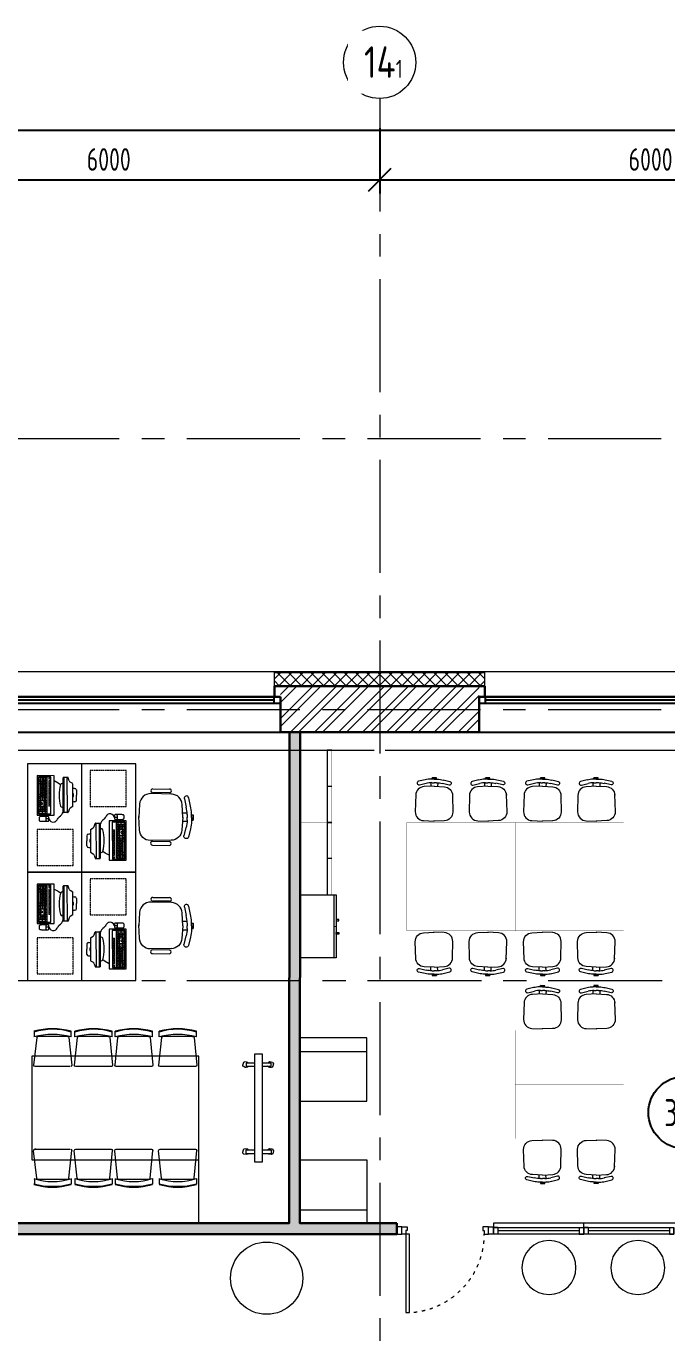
# Model space of a CAD drawing. Header units: millimetres. Extents: x -13407 to 95998, y -2611 to 109495.
# Drawn here: x 37656 to 44749, y 65442 to 79957 of the extents above; entities that cross this region are included whole.
import ezdxf
from ezdxf.enums import TextEntityAlignment as Align

# ---------------------------------------------------------------- set-up
doc = ezdxf.new("R2010")
doc.units = ezdxf.units.MM
for name, pattern in [('ACAD_ISO03W100', [30, 12, -18]), ('CENTER', [2, 1.25, -0.25, 0.25, -0.25]), ('HIDDEN', [6, 4, -2])]:
    doc.linetypes.add(name, pattern=pattern)
for name, color, linetype, lineweight in [('АР_Витраж', 4, 'Continuous', 15), ('АР_Двери', 5, 'Continuous', 18), ('АР_Маркер экспликации', 239, 'Continuous', 13), ('АР_Навесной фасад', 5, 'Continuous', 5), ('АР_Номер помещения', 1, 'Continuous', 25), ('АР_Оси', 193, 'Continuous', 9), ('АР_Оси размеры', 164, 'Continuous', 9), ('АР_Перегородки газоблок', 165, 'Continuous', 30), ('АР_Перегородки газоблок_Штрих', 165, 'Continuous', 5), ('АР_Подоконники', 163, 'Continuous', 9), ('АР_Помещения_площадь', 19, 'Continuous', 9), ('АР_Сущ Несущая стена', 202, 'Continuous', 30), ('АР_тонкая линия', 250, 'Continuous', 0), ('АР_Утеплитель', 250, 'Continuous', 9), ('АР_Штриховка кирпич', 250, 'Continuous', 9), ('ТХ_мебель передв', 250, 'Continuous', 13), ('ТХ_обор_комп принт', 30, 'Continuous', 13), ('ТХ_ОСНОВНОЙ', 103, 'Continuous', 25)]:
    doc.layers.add(name, color=color, linetype=linetype, lineweight=lineweight)
doc.layers.add('АР_новое окно', color=160, linetype='Continuous')
doc.styles.add('ISOCPEUR', font='isocpeur.ttf', dxfattribs={"width": 0.7})
doc.styles.get("Standard").update_dxf_attribs({"font": 'arial.ttf'})
doc.styles.add('ГОСТ 2.304', font='isocpeur.ttf', dxfattribs={"width": 0.7})
doc.dimstyles.new('СПДС', dxfattribs={"dimscale": 100, "dimtxt": 2.5, "dimasz": 2.5, "dimexe": 1.5, "dimexo": 0, "dimgap": 1, "dimtad": 1, "dimdec": 0, "dimrnd": 1, "dimtxsty": 'ГОСТ 2.304', "dimblk": 'OBLIQUE', "dimcen": 2.5, "dimdle": 1.5, "dimadec": 0, "dimazin": 2, "dimtfac": 0.75, "dimtdec": 0, "dimtmove": 1, "dimatfit": 3, "dimfxl": 1, "dimtolj": 1, "dimarcsym": 1})

# ---------------------------------------------------------------- blocks, each defined once
blk = doc.blocks.new('*U10')
at = {"layer": 'АР_новое окно', "color": 253, "lineweight": 20}
for p, q in [((0, 3800), (-70, 3800)), ((0, 0), (-70, 0))]:
    blk.add_line(p, q, dxfattribs=at)
at = {"layer": 'АР_новое окно', "color": 253}
for p, q in [((-70, 3800), (-70, 0)), ((-70, 0), (-70, 3800)), ((0, 3800), (0, 0)), ((0, 3730), (-70, 3730)), ((-35, 3730), (-35, 70)), ((0, 70), (-70, 70))]:
    blk.add_line(p, q, dxfattribs=at)
blk = doc.blocks.new('_Oblique')
at = {"color": 253, "linetype": 'ByBlock', "lineweight": -2}
blk.add_line((-0.5, -0.5), (0.5, 0.5), dxfattribs=at)
blk = doc.blocks.new('*D292')
at = {"layer": 'АР_Оси размеры', "color": 253, "lineweight": -2, "ltscale": 100, "transparency": 16777216}
for p, q in [((41570, 78830), (41570, 78108)), ((35570, 78793), (35570, 78108)), ((35420, 78258), (41720, 78258))]:
    blk.add_line(p, q, dxfattribs=at)
at = {"layer": 'АР_Оси размеры', "color": 253, "lineweight": -2, "ltscale": 100, "transparency": 16777216, "xscale": 250, "yscale": 250, "zscale": 250, "rotation": 180}
blk.add_blockref('_Oblique', (35570, 78258), dxfattribs=at)
at = {"layer": 'АР_Оси размеры', "color": 253, "lineweight": -2, "ltscale": 100, "transparency": 16777216, "xscale": 250, "yscale": 250, "zscale": 250}
blk.add_blockref('_Oblique', (41570, 78258), dxfattribs=at)
at = {"layer": 'АР_Оси размеры', "color": 253, "ltscale": 100, "transparency": 16777216, "insert": (38570, 78483), "char_height": 250, "attachment_point": 5, "style": 'ГОСТ 2.304'}
blk.add_mtext('\\A1;6000', dxfattribs=at)
blk = doc.blocks.new('*D293')
at = {"layer": 'АР_Оси размеры', "color": 253, "lineweight": -2, "ltscale": 100, "transparency": 16777216}
for p, q in [((41570, 78830), (41570, 78108)), ((47570, 78760), (47570, 78108)), ((41420, 78258), (47720, 78258))]:
    blk.add_line(p, q, dxfattribs=at)
at = {"layer": 'АР_Оси размеры', "color": 253, "lineweight": -2, "ltscale": 100, "transparency": 16777216, "xscale": 250, "yscale": 250, "zscale": 250, "rotation": 180}
blk.add_blockref('_Oblique', (41570, 78258), dxfattribs=at)
at = {"layer": 'АР_Оси размеры', "color": 253, "lineweight": -2, "ltscale": 100, "transparency": 16777216, "xscale": 250, "yscale": 250, "zscale": 250}
blk.add_blockref('_Oblique', (47570, 78258), dxfattribs=at)
at = {"layer": 'АР_Оси размеры', "color": 253, "ltscale": 100, "transparency": 16777216, "insert": (44570, 78483), "char_height": 250, "attachment_point": 5, "style": 'ГОСТ 2.304'}
blk.add_mtext('\\A1;6000', dxfattribs=at)
blk = doc.blocks.new('*D297')
at = {"layer": 'АР_Оси размеры', "color": 253, "lineweight": -2, "ltscale": 100, "transparency": 16777216}
for p, q in [((-6430, 78807), (-6430, 78957)), ((57080, 78807), (57080, 78957)), ((-6580, 78807), (57230, 78807))]:
    blk.add_line(p, q, dxfattribs=at)
at = {"layer": 'АР_Оси размеры', "color": 253, "lineweight": -2, "ltscale": 100, "transparency": 16777216, "xscale": 250, "yscale": 250, "zscale": 250, "rotation": 180}
blk.add_blockref('_Oblique', (-6430, 78807), dxfattribs=at)
at = {"layer": 'АР_Оси размеры', "color": 253, "lineweight": -2, "ltscale": 100, "transparency": 16777216, "xscale": 250, "yscale": 250, "zscale": 250}
blk.add_blockref('_Oblique', (57080, 78807), dxfattribs=at)
at = {"layer": 'АР_Оси размеры', "color": 253, "ltscale": 100, "transparency": 16777216, "insert": (25325, 79032), "char_height": 250, "attachment_point": 5, "style": 'ГОСТ 2.304'}
blk.add_mtext('\\A1;63510', dxfattribs=at)
blk = doc.blocks.new('*U142')
at = {"color": 253, "linetype": 'ByBlock'}
for p, q in [((0, 0), (0, -74)), ((50, 0), (0, 0)), ((0, -74), (0, 0)), ((1000, 0), (0, 0)), ((50, -74), (0, -74)), ((0, -74), (1000, -74)), ((50, 0), (50, -74)), ((950, 0), (50, 0)), ((50, -37), (950, -37)), ((50, -74), (950, -74)), ((950, 0), (1000, 0)), ((950, 0), (950, -74)), ((950, -74), (1000, -74)), ((1000, 0), (1000, -74)), ((1000, -74), (1000, 0))]:
    blk.add_line(p, q, dxfattribs=at)
blk = doc.blocks.new('*U143')
at = {"color": 253, "linetype": 'ByBlock'}
for p, q in [((0, 0), (0, -74)), ((50, 0), (0, 0)), ((0, -74), (0, 0)), ((1000, 0), (0, 0)), ((50, -74), (0, -74)), ((0, -74), (1000, -74)), ((50, 0), (50, -74)), ((950, 0), (50, 0)), ((50, -37), (950, -37)), ((50, -74), (950, -74)), ((950, 0), (1000, 0)), ((950, 0), (950, -74)), ((950, -74), (1000, -74)), ((1000, 0), (1000, -74)), ((1000, -74), (1000, 0))]:
    blk.add_line(p, q, dxfattribs=at)
blk = doc.blocks.new('*U144')
at = {"color": 253}
blk.add_lwpolyline([(-100, 80), (-100, 950), (-140, 950), (-140, 80)], close=True, dxfattribs=at)
for points in [[(-1070, 0), (-1070, 80), (-1015, 80), (-1015, 0), (-1070, 0)], [(-1015, 80), (-1015, 0), (-955, 0), (-955, 40), (-970, 40), (-970, 80), (-1015, 80)], [(-55, 80), (-55, 0), (-115, 0), (-115, 40), (-100, 40), (-100, 80), (-55, 80)], [(0, 0), (0, 80), (-55, 80), (-55, 0), (0, 0)]]:
    blk.add_lwpolyline(points, dxfattribs=at)
at = {"color": 253, "linetype": 'ACAD_ISO03W100', "ltscale": 3}
blk.add_arc((-100, 80), 870, 90, 180, dxfattribs=at)
blk = doc.blocks.new('*U354')
at = {"layer": 'АР_Номер помещения', "color": 253}
blk.add_circle((-19868, -1460), 400, dxfattribs=at)
at = {"layer": 'АР_Номер помещения', "color": 253, "style": 'ISOCPEUR', "width": 0.7}
blk.add_attdef('НОМЕР_ПОМЕЩЕНИЯ', text='', height=300, dxfattribs=at).set_placement((-19868, -1460), align=Align.MIDDLE_CENTER)
at = {"layer": 'АР_Помещения_площадь', "color": 253, "lineweight": 30, "width": 0.7, "flags": 104}
blk.add_attdef('ИМЯ_ПОМЕЩЕНИЯ', text='', height=100, dxfattribs=at).set_placement((158, 1217), align=Align.MIDDLE_CENTER)
blk = doc.blocks.new('тумба 700х400')
at = {"color": 253, "extrusion": (-6.19742e-05, 0.000470712, 1)}
blk.add_line((619, 27308, 0), (619, 26608, -1), dxfattribs=at)
at = {"color": 253}
blk.add_line((619, 26959, 0), (591, 26958, 0), dxfattribs=at)
at = {"color": 253, "elevation": 0}
blk.add_lwpolyline([(591, 26608), (991, 26608), (991, 27308), (591, 27308)], close=True, dxfattribs=at)
at = {"color": 253, "extrusion": (-6.19742e-05, 0.000470712, 1), "elevation": 13}
for points in [[(591, 27035), (591, 27019), (562, 27019), (562, 27035)], [(591, 26873), (591, 26890), (562, 26890), (562, 26873)]]:
    blk.add_lwpolyline(points, close=True, dxfattribs=at)
blk = doc.blocks.new('У017')
at = {"layer": 'ТХ_мебель передв', "color": 253}
blk.add_lwpolyline([(252942, -218302), (253682, -218302), (253682, -219002), (252942, -219002)], close=True, dxfattribs=at)
blk.add_lwpolyline([(252942, -219002), (252942, -218852), (253682, -218852), (253682, -219002)], dxfattribs=at)
blk = doc.blocks.new('У208')
at = {"layer": 'ТХ_мебель передв', "color": 253, "ltscale": 100, "const_width": 2}
blk.add_lwpolyline([(101028, 140087.5), (100578, 140087.5), (100578, 139637.5), (101028, 139637.5)], close=True, dxfattribs=at)
blk = doc.blocks.new('У606')
at = {"layer": 'ТХ_мебель передв', "color": 253, "ltscale": 100, "const_width": 2}
blk.add_lwpolyline([(101657.5, 123459), (102457.5, 123459), (102457.5, 123109), (101657.5, 123109)], close=True, dxfattribs=at)
at = {"layer": 'ТХ_мебель передв', "color": 253, "ltscale": 100}
for points in [[(101657.5, 123459), (101657.5, 123409), (102457.5, 123409), (102457.5, 123459)], [(102057.5, 123459), (102057.5, 123409)]]:
    blk.add_lwpolyline(points, dxfattribs=at)
blk = doc.blocks.new('стол с тумбой 1200х600')
at = {"color": 253}
blk.add_lwpolyline([(-19012, 19801), (-19012, 21001), (-19612, 21001), (-19612, 19801)], close=True, dxfattribs=at)
at = {"color": 253, "linetype": 'HIDDEN', "ltscale": 0.1}
blk.add_lwpolyline([(-19505, 19875), (-19105, 19875), (-19105, 20275), (-19505, 20275)], close=True, dxfattribs=at)
blk = doc.blocks.new('ПК-2')
at = {"color": 253, "extrusion": (6.19742e-05, -0.000470712, 1)}
for p, q in [((7035967, 1186828, 95), (7035877, 1186827, 95)), ((7035877, 1186827, 95), (7035878, 1186571, 95)), ((7035895, 1186827, 95), (7035896, 1186571, 95)), ((7035913, 1186828, 95), (7035914, 1186571, 95)), ((7035931, 1186828, 95), (7035932, 1186571, 95)), ((7035949, 1186828, 95), (7035950, 1186571, 95)), ((7035967, 1186828, 95), (7035968, 1186571, 95)), ((7036008, 1186828, 95), (7035990, 1186828, 95)), ((7036149, 1186443, 95), (7036148, 1186828, 95)), ((7036200, 1186830, 95), (7036150, 1186830, 95)), ((7036158, 1186441, 95), (7036157, 1186830, 95)), ((7036194, 1186441, 95), (7036193, 1186830, 95)), ((7036212, 1186795, 95), (7036202, 1186828, 95)), ((7036253, 1186762, 95), (7036224, 1186780, 95)), ((7036256, 1186513, 95), (7036255, 1186758, 95)), ((7036294, 1186692, 95), (7036295, 1186635, 95)), ((7035878, 1186566, 95), (7035878, 1186512, 95)), ((7035878, 1186508, 95), (7035878, 1186436, 95)), ((7035896, 1186566, 95), (7035896, 1186512, 95)), ((7035896, 1186508, 95), (7035896, 1186454, 95)), ((7035914, 1186549, 95), (7035914, 1186531, 95)), ((7035914, 1186508, 95), (7035914, 1186436, 95)), ((7035932, 1186567, 95), (7035932, 1186513, 95)), ((7035932, 1186508, 95), (7035932, 1186454, 95)), ((7035950, 1186567, 95), (7035950, 1186513, 95)), ((7035950, 1186508, 95), (7035950, 1186436, 95)), ((7035968, 1186567, 95), (7035968, 1186513, 95)), ((7035968, 1186508, 95), (7035968, 1186436, 95)), ((7036254, 1186509, 95), (7036224, 1186491, 95)), ((7036295, 1186579, 95), (7036295, 1186635, 95)), ((7035878, 1186436, 95), (7035968, 1186436, 95)), ((7036201, 1186441, 95), (7036151, 1186441, 95)), ((7036213, 1186476, 95), (7036203, 1186443, 95))]:
    blk.add_line(p, q, dxfattribs=at)
at = {"color": 253, "extrusion": (6.19742e-05, -0.000470712, 1), "elevation": -28}
for points in [[(7035859, 1186850), (7035860, 1186414), (7036049, 1186414), (7036048, 1186850)], [(7035873, 1186837), (7035873, 1186427), (7036013, 1186427), (7036012, 1186837)]]:
    blk.add_lwpolyline(points, close=True, dxfattribs=at)
for points in [[(7035895, 1186802), (7035877, 1186802)], [(7035895, 1186785), (7035877, 1186785)], [(7035913, 1186785), (7035895, 1186785)], [(7035931, 1186797), (7035913, 1186797)], [(7035949, 1186802), (7035931, 1186802)], [(7035949, 1186785), (7035931, 1186785)], [(7035967, 1186811), (7035949, 1186811)], [(7035967, 1186794), (7035949, 1186794)], [(7035990, 1186828), (7035990, 1186811)], [(7036008, 1186811), (7035990, 1186811)], [(7035990, 1186794), (7035990, 1186725)], [(7036008, 1186794), (7035990, 1186794)], [(7036008, 1186828), (7036008, 1186811)], [(7036008, 1186794), (7036008, 1186725)], [(7036048, 1186795), (7036093, 1186771), (7036117, 1186752)], [(7035895, 1186759), (7035877, 1186759)], [(7035895, 1186640), (7035877, 1186639)], [(7035913, 1186768), (7035895, 1186768)], [(7035913, 1186751), (7035895, 1186751)], [(7035913, 1186734), (7035895, 1186734)], [(7035913, 1186716), (7035895, 1186716)], [(7035913, 1186699), (7035895, 1186699)], [(7035913, 1186682), (7035895, 1186682)], [(7035913, 1186665), (7035895, 1186665)], [(7035913, 1186648), (7035895, 1186648)], [(7035931, 1186779), (7035913, 1186779)], [(7035931, 1186762), (7035913, 1186762)], [(7035931, 1186745), (7035913, 1186745)], [(7035931, 1186728), (7035913, 1186728)], [(7035931, 1186711), (7035913, 1186711)], [(7035931, 1186694), (7035913, 1186694)], [(7035931, 1186677), (7035913, 1186677)], [(7035931, 1186660), (7035913, 1186660)], [(7035931, 1186643), (7035913, 1186643)], [(7035949, 1186768), (7035931, 1186768)], [(7035949, 1186751), (7035931, 1186751)], [(7035949, 1186734), (7035931, 1186734)], [(7035949, 1186717), (7035931, 1186717)], [(7035949, 1186699), (7035931, 1186699)], [(7035949, 1186682), (7035931, 1186682)], [(7035949, 1186665), (7035931, 1186665)], [(7035949, 1186648), (7035931, 1186648)], [(7035967, 1186776), (7035949, 1186776)], [(7035967, 1186759), (7035949, 1186759)], [(7035967, 1186742), (7035949, 1186742)], [(7035967, 1186725), (7035949, 1186725)], [(7035967, 1186708), (7035949, 1186708)], [(7035967, 1186691), (7035949, 1186691)], [(7035967, 1186674), (7035949, 1186674)], [(7035967, 1186657), (7035949, 1186657)], [(7035967, 1186640), (7035949, 1186640)], [(7036008, 1186777), (7035990, 1186776)], [(7036008, 1186759), (7035990, 1186759)], [(7036008, 1186742), (7035990, 1186742)], [(7036008, 1186725), (7035990, 1186725)], [(7035990, 1186717), (7035990, 1186648)], [(7036008, 1186717), (7035990, 1186717)], [(7036008, 1186700), (7035990, 1186700)], [(7036008, 1186682), (7035990, 1186682)], [(7036008, 1186665), (7035990, 1186665)], [(7036008, 1186648), (7035990, 1186648)], [(7035990, 1186640), (7035990, 1186571)], [(7036008, 1186640), (7035990, 1186640)], [(7036008, 1186717), (7036008, 1186648)], [(7036008, 1186640), (7036008, 1186571)], [(7035896, 1186614), (7035878, 1186614)], [(7035896, 1186597), (7035878, 1186597)], [(7035968, 1186571), (7035878, 1186571)], [(7035896, 1186567), (7035878, 1186567)], [(7035914, 1186549), (7035878, 1186549)], [(7035914, 1186531), (7035878, 1186531)], [(7035896, 1186513), (7035878, 1186513)], [(7035968, 1186508), (7035878, 1186508)], [(7035913, 1186631), (7035895, 1186631)], [(7035914, 1186614), (7035896, 1186614)], [(7035932, 1186626), (7035914, 1186626)], [(7035932, 1186608), (7035914, 1186608)], [(7035949, 1186631), (7035931, 1186631)], [(7035950, 1186614), (7035932, 1186614)], [(7035950, 1186597), (7035932, 1186597)], [(7035968, 1186567), (7035932, 1186567)], [(7035968, 1186549), (7035932, 1186549)], [(7035968, 1186531), (7035932, 1186531)], [(7035968, 1186513), (7035932, 1186513)], [(7035968, 1186623), (7035950, 1186623)], [(7035968, 1186605), (7035950, 1186605)], [(7036008, 1186623), (7035990, 1186623)], [(7036008, 1186606), (7035990, 1186605)], [(7036008, 1186588), (7035990, 1186588)], [(7036008, 1186571), (7035990, 1186571)], [(7035990, 1186567), (7035990, 1186513)], [(7036008, 1186567), (7035990, 1186567)], [(7036008, 1186549), (7035990, 1186549)], [(7036008, 1186531), (7035990, 1186531)], [(7036008, 1186513), (7035990, 1186513)], [(7036008, 1186513), (7035990, 1186513)], [(7036008, 1186567), (7036008, 1186513)], [(7035968, 1186472), (7035878, 1186472)], [(7035968, 1186454), (7035878, 1186454)], [(7035968, 1186490), (7035896, 1186490)], [(7035990, 1186372), (7035957, 1186372)]]:
    blk.add_lwpolyline(points, dxfattribs=at)
blk.add_lwpolyline([(7035882, 1186385), (7035882, 1186358, 0.19919), (7035884, 1186354, 0.098412), (7035891, 1186348, 0.055653), (7035901, 1186346, 0.042416), (7035915, 1186345), (7035979, 1186345, 0.114539), (7035983, 1186346, 0.103755), (7035987, 1186349, 0.091433), (7035989, 1186353, 0.084292), (7035990, 1186358), (7035990, 1186385, 0.084292), (7035989, 1186390, 0.091433), (7035986, 1186395, 0.103755), (7035983, 1186398, 0.114539), (7035978, 1186399), (7035914, 1186399, 0.042416), (7035901, 1186397, 0.055653), (7035891, 1186395, 0.098412), (7035884, 1186389, 0.19919)], format="xyb", close=True, dxfattribs=at)
for points in [[(7035968, 1186399, 0.114539), (7035964, 1186398, 0.103755), (7035960, 1186395, 0.091433), (7035958, 1186390, 0.084292), (7035957, 1186385), (7035957, 1186358, 0.084292), (7035958, 1186353, 0.091433), (7035960, 1186349, 0.103755), (7035964, 1186346, 0.114539), (7035968, 1186345, 0.114539)], [(7035990, 1186372, 0.397637), (7036050, 1186338, 0.110351), (7036067, 1186345, 0.08312), (7036080, 1186362, 0.014729), (7036105, 1186395, 0.170175), (7036149, 1186454, -0.037673)]]:
    blk.add_lwpolyline(points, format="xyb", dxfattribs=at)
at = {"color": 253, "extrusion": (6.19742e-05, -0.000470712, 1)}
for centre, radius, start, end in [((7036150, 1186828, -28), 1.8, 90.1091, 180.1091), ((7036200, 1186828, -28), 1.8, 0.1091, 90.1091), ((7036238, 1186803, -28), 27, 197.1145, 238.1415), ((7036579, 1186631, -28), 477, 165.3648, 179.8791), ((7036134, 1186746, -28), 18, 82.9331, 161.3058), ((7036116, 1186601, -28), 164, 78.7654, 82.9331), ((7036251, 1186758, -28), 4.5, 0.1091, 59.6301), ((7036293, 1186966, -28), 256, 261.5096, 266.4787), ((7036229, 1186635, -28), 33.8, 322.7271, 37.4911), ((7036276, 1186692, -28), 18, 0.1091, 86.4787), ((7036579, 1186635, -28), 477, 180.3391, 194.8534), ((7036135, 1186519, -28), 18, 198.9124, 277.2851), ((7036116, 1186664, -28), 164, 277.2851, 281.4528), ((7036251, 1186513, -28), 4.5, 300.5881, 0.1091), ((7036295, 1186305, -28), 256, 93.7395, 98.7086), ((7036277, 1186579, -28), 18, 273.7395, 0.1091), ((7036151, 1186443, -28), 1.8, 180.1091, 270.1091), ((7036201, 1186443, -28), 1.8, 270.1091, 0.1091), ((7036239, 1186468, -28), 27, 122.0766, 163.1037)]:
    blk.add_arc(centre, radius, start, end, dxfattribs=at)
blk = doc.blocks.new('М-60')
at = {"color": 253, "extrusion": (-6.19742e-05, 0.000470712, 1)}
for p, q in [((7034998, 1186438, 0), (7035020, 1186531, 0)), ((7035068, 1186520, 0), (7035047, 1186426, 0)), ((7035049, 1186549, 0), (7035051, 1186549, 0)), ((7035202, 1186569, 0), (7035439, 1186576, 0)), ((7035415, 1186627, 0), (7035232, 1186627, 0)), ((7035232, 1186586, 0), (7035416, 1186587, 0)), ((7034989, 1186313, 0), (7034989, 1186356, 0)), ((7035038, 1186361, 0), (7035088, 1186361, 0)), ((7035086, 1186313, 0), (7035093, 1186455, 0)), ((7035563, 1186460, 0), (7035570, 1186313, 0)), ((7034971, 1186283, 0), (7034970, 1186343, 0)), ((7034989, 1186343, 0), (7034971, 1186343, 0)), ((7034971, 1186343, 0), (7034971, 1186283, 0)), ((7034989, 1186283, 0), (7034971, 1186283, 0)), ((7034989, 1186313, 0), (7034989, 1186343, 0)), ((7034989, 1186313, 0), (7034989, 1186283, 0)), ((7034989, 1186313, 0), (7034990, 1186270, 0)), ((7035037, 1186344, 0), (7035037, 1186313, 0)), ((7035038, 1186283, 0), (7035037, 1186314, 0)), ((7035038, 1186266, 0), (7035089, 1186266, 0)), ((7035086, 1186315, 0), (7035095, 1186173, 0)), ((7035565, 1186174, 0), (7035570, 1186322, 0)), ((7035000, 1186188, 0), (7035023, 1186096, 0)), ((7035071, 1186108, 0), (7035048, 1186201, 0)), ((7035053, 1186078, 0), (7035054, 1186078, 0)), ((7035206, 1186060, 0), (7035443, 1186057, 0)), ((7035236, 1186044, 0), (7035420, 1186046, 0)), ((7035420, 1186005, 0), (7035237, 1186003, 0))]:
    blk.add_line(p, q, dxfattribs=at)
for centre, start, end in [((7035230, 1186606, 122), 84.9987, 275.5247), ((7035417, 1186607, 122), 264.9987, 95.5247), ((7035234, 1186024, 122), 85.3479, 275.874), ((7035422, 1186026, 122), 265.3479, 95.874)]:
    blk.add_arc(centre, 20.6, start, end, dxfattribs=at)
at = {"color": 253, "extrusion": (6.19742e-05, -0.000470712, -1)}
for centre, major_axis, start_param, end_param in [((7035043, 1186525, 0), (15.6, 18.5, 0), 4.240369, 5.829345), ((7035045, 1186525, 0), (15.6, 18.5, 0), -0.45384, 1.098777), ((7035213, 1186449, 0), (77.8, 92.6, 0), 4.061153, 5.558057), ((7035442, 1186455, 0), (77.8, 92.6, 0), -0.725128, 0.826554), ((7035352, 1186356, 0), (-278, 234, 0), 5.584367, 5.811166), ((7035400, 1186344, 0), (234, 278, 0), 4.01357, 4.240369)]:
    blk.add_ellipse(centre, major_axis=major_axis, ratio=1, start_param=start_param, end_param=end_param, dxfattribs=at)
at = {"color": 253, "extrusion": (-6.19742e-05, 0.000470712, 1)}
for centre, major_axis, start_param, end_param in [((7035353, 1186275, 0), (-274, -238, 0), 5.584367, 5.811166), ((7035401, 1186288, 0), (238, -274, 0), 4.01357, 4.240369), ((7035047, 1186101, 0), (15.8, -18.3, 0), 4.240369, 5.829345), ((7035048, 1186102, 0), (15.8, -18.3, 0), -0.45384, 1.098777), ((7035215, 1186180, 0), (79.2, -91.4, 0), 4.061153, 5.558057), ((7035444, 1186178, 0), (79.2, -91.4, 0), -0.725128, 0.826554)]:
    blk.add_ellipse(centre, major_axis=major_axis, ratio=1, start_param=start_param, end_param=end_param, dxfattribs=at)
blk = doc.blocks.new('У093')
at = {"layer": 'ТХ_мебель передв', "color": 253, "elevation": -1}
for points in [[(46453, 18830), (46390, 18830)], [(46443, 18459), (46443, 18793)], [(46459, 18803), (46760, 18840)], [(48016, 18803), (47709, 18840)], [(48021, 18830), (48085, 18830)], [(48027, 18459), (48027, 18793)], [(46459, 18449), (46766, 18417)], [(48016, 18449), (47709, 18417)], [(46453, 18422), (46390, 18422)], [(46453, 18382), (46390, 18382)], [(46443, 18012), (46443, 18340)], [(46459, 18356), (46760, 18388)], [(48016, 18356), (47709, 18388)], [(48021, 18422), (48085, 18422)], [(48021, 18382), (48085, 18382)], [(48027, 18012), (48027, 18340)], [(46453, 17970), (46390, 17970)], [(46453, 17936), (46390, 17936)], [(46443, 17565), (46443, 17893)], [(46459, 17996), (46766, 17964)], [(46459, 17909), (46760, 17941)], [(48016, 17996), (47709, 17964)], [(48016, 17909), (47709, 17941)], [(48021, 17970), (48085, 17970)], [(48021, 17936), (48085, 17936)], [(48027, 17565), (48027, 17893)], [(46453, 17523), (46390, 17523)], [(46453, 17449), (46390, 17449)], [(46459, 17549), (46766, 17518)], [(46459, 17422), (46760, 17454)], [(48016, 17549), (47709, 17518)], [(48016, 17422), (47709, 17454)], [(48021, 17523), (48085, 17523)], [(48021, 17449), (48085, 17449)], [(46443, 17078), (46443, 17406)], [(48027, 17078), (48027, 17406)], [(46453, 17036), (46390, 17036)], [(46459, 17062), (46766, 17031)], [(48016, 17062), (47709, 17031)], [(48021, 17036), (48085, 17036)]]:
    blk.add_lwpolyline(points, dxfattribs=at)
blk.add_lwpolyline([(46660, 18860), (46660, 17010), (47810, 17010), (47810, 18860)], close=True, dxfattribs=at)
at = {"layer": 'ТХ_мебель передв', "color": 253}
for centre, radius, start, end in [((47045, 18628, -1), 687, 162.464, 197.4481), ((47148, 18628, -1), 780, 164.6265, 195.2953), ((47108, 18628, -1), 687, 162.464, 197.4481), ((47269, 18628, -1), 780, 344.7047, 15.3735), ((47419, 18628, -1), 687, 342.5519, 17.536), ((47332, 18628, -1), 780, 344.7047, 15.3735), ((47045, 18175, -1), 687, 162.464, 197.4481), ((47148, 18175, -1), 780, 164.6265, 195.2953), ((47108, 18175, -1), 687, 162.464, 197.4481), ((47269, 18175, -1), 780, 344.7047, 15.3735), ((47419, 18175, -1), 687, 342.5519, 17.536), ((47332, 18175, -1), 780, 344.7047, 15.3735), ((47045, 17730, -1), 687, 162.5519, 197.536), ((47148, 17730, -1), 780, 164.7047, 195.3735), ((47108, 17730, -1), 687, 162.5519, 197.536), ((47269, 17730, -1), 780, 344.6265, 15.2953), ((47419, 17730, -1), 687, 342.464, 17.4481), ((47332, 17730, -1), 780, 344.6265, 15.2953), ((47045, 17243, -1), 687, 162.5519, 197.536), ((47148, 17243, -1), 780, 164.7047, 195.3735), ((47108, 17243, -1), 687, 162.5519, 197.536), ((47269, 17243, -1), 780, 344.6265, 15.2953), ((47419, 17243, -1), 687, 342.464, 17.4481), ((47332, 17243, -1), 780, 344.6265, 15.2953)]:
    blk.add_arc(centre, radius, start, end, dxfattribs=at)
blk.add_ellipse((46765, 18824, -1), major_axis=(13.1, -13.1), ratio=0.741772, start_param=0.633725, end_param=2.506884, dxfattribs=at)
for points in [[(46443, 18793, -1), (46443, 18798, -1), (46448, 18803, -1), (46459, 18803, -1)], [(46781, 18825, -1), (46781, 18692, -1), (46781, 18560, -1), (46781, 18433, -1)], [(47693, 18819, -1), (47693, 18830, -1), (47699, 18840, -1), (47709, 18840, -1)], [(47693, 18433, -1), (47693, 18560, -1), (47693, 18692, -1), (47693, 18825, -1)], [(48016, 18803, -1), (48021, 18803, -1), (48027, 18798, -1), (48027, 18793, -1)], [(46459, 18449, -1), (46448, 18449, -1), (46443, 18454, -1), (46443, 18459, -1)], [(48027, 18459, -1), (48027, 18454, -1), (48021, 18449, -1), (48016, 18449, -1)], [(46443, 18340, -1), (46443, 18345, -1), (46448, 18351, -1), (46459, 18356, -1)], [(46760, 18388, -1), (46771, 18388, -1), (46781, 18377, -1), (46781, 18372, -1)], [(46781, 18428, -1), (46781, 18422, -1), (46776, 18417, -1), (46766, 18417, -1)], [(46781, 18372, -1), (46781, 18240, -1), (46781, 18107, -1), (46781, 17980, -1)], [(47709, 18417, -1), (47699, 18417, -1), (47693, 18422, -1), (47693, 18428, -1)], [(47693, 18372, -1), (47693, 18377, -1), (47699, 18388, -1), (47709, 18388, -1)], [(47693, 17980, -1), (47693, 18107, -1), (47693, 18240, -1), (47693, 18372, -1)], [(48016, 18356, -1), (48021, 18351, -1), (48027, 18345, -1), (48027, 18340, -1)], [(46459, 17996, -1), (46448, 17996, -1), (46443, 18001, -1), (46443, 18012, -1)], [(48027, 18012, -1), (48027, 18001, -1), (48021, 17996, -1), (48016, 17996, -1)], [(46443, 17893, -1), (46443, 17904, -1), (46448, 17909, -1), (46459, 17909, -1)], [(46760, 17941, -1), (46771, 17941, -1), (46781, 17936, -1), (46781, 17925, -1)], [(46781, 17980, -1), (46781, 17970, -1), (46776, 17964, -1), (46766, 17964, -1)], [(46781, 17925, -1), (46781, 17793, -1), (46781, 17666, -1), (46781, 17533, -1)], [(47693, 17925, -1), (47693, 17936, -1), (47699, 17941, -1), (47709, 17941, -1)], [(47693, 17533, -1), (47693, 17666, -1), (47693, 17793, -1), (47693, 17925, -1)], [(48016, 17909, -1), (48021, 17909, -1), (48027, 17904, -1), (48027, 17893, -1)], [(46459, 17549, -1), (46448, 17549, -1), (46443, 17560, -1), (46443, 17565, -1)], [(48027, 17565, -1), (48027, 17560, -1), (48021, 17549, -1), (48016, 17549, -1)], [(46443, 17406, -1), (46443, 17417, -1), (46448, 17422, -1), (46459, 17422, -1)], [(46760, 17454, -1), (46771, 17454, -1), (46781, 17449, -1), (46781, 17438, -1)], [(46781, 17533, -1), (46781, 17523, -1), (46776, 17518, -1), (46766, 17518, -1)], [(46781, 17438, -1), (46781, 17306, -1), (46781, 17179, -1), (46781, 17047, -1)], [(47709, 17518, -1), (47699, 17518, -1), (47693, 17523, -1), (47693, 17533, -1)], [(47693, 17438, -1), (47693, 17449, -1), (47699, 17454, -1), (47709, 17454, -1)], [(47693, 17047, -1), (47693, 17179, -1), (47693, 17306, -1), (47693, 17438, -1)], [(48016, 17422, -1), (48021, 17422, -1), (48027, 17417, -1), (48027, 17406, -1)], [(46459, 17062, -1), (46448, 17062, -1), (46443, 17073, -1), (46443, 17078, -1)], [(46781, 17047, -1), (46781, 17036, -1), (46776, 17031, -1), (46766, 17031, -1)], [(47709, 17031, -1), (47699, 17031, -1), (47693, 17036, -1), (47693, 17047, -1)], [(48027, 17078, -1), (48027, 17073, -1), (48021, 17062, -1), (48016, 17062, -1)]]:
    blk.add_open_spline(points, degree=3, dxfattribs=at)
blk.add_open_spline([(47709, 17964, -1), (47699, 17964, -1), (47693, 17970, -1), (47693, 17975, -1), (47693, 17975, -1), (47693, 17975, -1), (47693, 17980, -1)], degree=3, knots=[0, 0, 0, 0, 1, 1, 1, 2, 2, 2, 2], dxfattribs=at)
blk = doc.blocks.new('моб доска 2')
at = {"color": 253}
for points in [[(-506, 114), (-511, 119), (-516, 135), (-511, 161), (-500, 172), (-490, 172)], [(-490, 172), (-463, 167), (-453, 161), (-447, 146), (-453, 119)], [(463, 114), (453, 119), (447, 135), (447, 146), (458, 161), (463, 172), (474, 172), (495, 167), (506, 161), (516, 146), (511, 135), (506, 119), (495, 114)], [(-506, 40), (-506, 135), (-463, 135), (-463, 40)], [(-453, 119), (-463, 114)], [(495, 40), (495, 135), (463, 135), (463, 40)], [(-463, -103), (-453, -114), (-447, -124), (-453, -156), (-463, -161), (-474, -167), (-506, -161), (-511, -151), (-516, -140), (-511, -114)], [(-511, -114), (-506, -103)], [(-463, -40), (-463, -140), (-506, -140), (-506, -40)], [(495, -103), (506, -114), (516, -124), (511, -140), (506, -156), (500, -161), (490, -167), (463, -161), (453, -151), (447, -140), (447, -124), (458, -114), (463, -103)], [(463, -40), (463, -140), (495, -140), (495, -40)]]:
    blk.add_lwpolyline(points, dxfattribs=at)
blk.add_lwpolyline([(-601, -40), (-601, 40), (601, 40), (601, -40)], close=True, dxfattribs=at)
blk = doc.blocks.new('У021-2')
at = {"layer": 'ТХ_мебель передв', "color": 253, "ltscale": 100, "const_width": 2}
blk.add_lwpolyline([(-69846, 128050), (-68646, 128050), (-68646, 128650), (-69846, 128650)], close=True, dxfattribs=at)
blk = doc.blocks.new('стуо без подлокот')
at = {"color": 253, "extrusion": (-5.44802e-05, 0.000471638, 1)}
for p, q in [((-8603, 20770, 0), (-8602, 20770, 0)), ((-8474, 20785, 0), (-8288, 20787, 0)), ((-8654, 20582, 0), (-8653, 20617, 0)), ((-8645, 20682, 0), (-8627, 20756, 0)), ((-8614, 20620, 0), (-8574, 20619, 0)), ((-8588, 20746, 0), (-8606, 20672, 0)), ((-8577, 20581, 0), (-8569, 20694, 0)), ((-8193, 20693, 0), (-8189, 20575, 0)), ((-8669, 20558, 0), (-8669, 20606, 0)), ((-8668, 20606, 0), (-8669, 20558, 0)), ((-8654, 20558, 0), (-8669, 20558, 0)), ((-8654, 20606, 0), (-8668, 20606, 0)), ((-8654, 20582, 0), (-8654, 20606, 0)), ((-8654, 20582, 0), (-8654, 20558, 0)), ((-8654, 20582, 0), (-8654, 20548, 0)), ((-8647, 20482, 0), (-8630, 20408, 0)), ((-8615, 20606, 0), (-8615, 20581, 0)), ((-8615, 20557, 0), (-8615, 20582, 0)), ((-8615, 20543, 0), (-8575, 20543, 0)), ((-8591, 20417, 0), (-8608, 20492, 0)), ((-8577, 20582), (-8571, 20469, 0)), ((-8195, 20464, 0), (-8189, 20582, 0)), ((-8606, 20393, 0), (-8605, 20394, 0)), ((-8484, 20377, 0), (-8294, 20371, 0))]:
    blk.add_line(p, q, dxfattribs=at)
at = {"color": 253, "extrusion": (5.44802e-05, -0.000471638, -1)}
for centre, major_axis, start_param, end_param in [((-8608, 20751, 0), (12.7, 14.6, 0), 4.240369, 5.829345), ((-8607, 20751, 0), (12.7, 14.6, 0), -0.45384, 1.098777), ((-8473, 20688, 0), (63.4, 73.1, 0), 4.061153, 5.558057), ((-8290, 20690, 0), (63.4, 73.1, 0), -0.725128, 0.826554), ((-8363, 20612, 0), (-219, 190, 0), 5.584367, 5.811166), ((-8325, 20602, 0), (190, 219, 0), 4.01357, 4.240369)]:
    blk.add_ellipse(centre, major_axis=major_axis, ratio=1, start_param=start_param, end_param=end_param, dxfattribs=at)
at = {"color": 253, "extrusion": (-5.44802e-05, 0.000471638, 1)}
for centre, major_axis, start_param, end_param in [((-8364, 20547, 0), (-222, -187, 0), 5.584367, 5.811166), ((-8325, 20557, 0), (187, -222, 0), 4.01357, 4.240369), ((-8475, 20473, 0), (62.2, -74.2, 0), 4.061153, 5.558057), ((-8611, 20412, 0), (12.4, -14.8, 0), 4.240369, 5.829345), ((-8610, 20412, 0), (12.4, -14.8, 0), -0.45384, 1.098777), ((-8292, 20468, 0), (62.2, -74.2, 0), -0.725128, 0.826554)]:
    blk.add_ellipse(centre, major_axis=major_axis, ratio=1, start_param=start_param, end_param=end_param, dxfattribs=at)
blk = doc.blocks.new('У012')
at = {"layer": 'ТХ_мебель передв', "color": 253}
blk.add_open_spline([(-181454, 44964, -1), (-181454, 44799, -1), (-181586, 44667, -1), (-181750, 44667, -1), (-181920, 44667, -1), (-182052, 44799, -1), (-182052, 44964, -1), (-182052, 45133, -1), (-181920, 45265, -1), (-181750, 45265, -1), (-181586, 45265, -1), (-181454, 45133, -1), (-181454, 44964, -1)], degree=3, knots=[0, 0, 0, 0, 1, 1, 1, 2, 2, 2, 3, 3, 3, 4, 4, 4, 4], dxfattribs=at)

msp = doc.modelspace()

# ---------------------------------------------------------------- hatches: boundary and pattern name
at = {"layer": 'АР_Перегородки газоблок_Штрих', "ltscale": 100}
h = msp.add_hatch(dxfattribs=at)
h.set_pattern_fill('AR-CONC', color=253, scale=30)
h.set_pattern_definition([(50, (-59012.46, -55205.68), (215.17805, -18.82564), [22.5, -247.5]), (355, (-59012.46, -55205.68), (-41.6254, 225.65764), [18, -198]), (100.45144, (-58994.53, -55207.25), (173.55265, 206.832), [19.12206, -210.34263]), (46.1842, (-59012.46, -55145.68), (320.1724, -49.6558), [33.75, -371.25]), (96.63564, (-58985.78, -55149.82), (280.3986, 292.2356), [28.6831, -315.5141]), (351.18416, (-59012.46, -55145.68), (280.3986, 292.2356), [27, -297]), (21, (-58982.46, -55160.68), (179.07212, -120.78567), [22.5, -247.5]), (326, (-58982.46, -55160.68), (72.9946, 217.545), [18, -198]), (71.45144, (-58967.54, -55170.75), (252.0667, 96.75935), [19.12206, -210.34263]), (37.5, (-59012.46, -55205.68), (3.647957, 99.868156), [0, -195.6, 0, -201, 0, -198.75]), (7.5, (-59012.46, -55205.68), (78.92086, 118.323514), [0, -114.6, 0, -191.1, 0, -75.75]), (327.5, (-59079.36, -55205.68), (160.14673, -6.76646), [0, -75, 0, -234, 0, -310.5]), (317.5, (-59109.36, -55205.68), (174.95585, 30.0315), [0, -97.5, 0, -155.4, 0, -220.5])])
h.paths.add_polyline_path([(40689.9, 72145), (40569.9, 72145), (40567, 66709.9), (40687, 66709.9)])
h = msp.add_hatch(dxfattribs=at)
h.set_pattern_fill('AR-CONC', color=253, scale=30)
h.set_pattern_definition([(50, (-58072.46, -55205.68), (215.17805, -18.82564), [22.5, -247.5]), (355, (-58072.46, -55205.68), (-41.6254, 225.65764), [18, -198]), (100.45144, (-58054.53, -55207.25), (173.55265, 206.832), [19.12206, -210.34263]), (46.1842, (-58072.46, -55145.68), (320.1724, -49.6558), [33.75, -371.25]), (96.63564, (-58045.78, -55149.82), (280.3986, 292.2356), [28.6831, -315.5141]), (351.18416, (-58072.46, -55145.68), (280.3986, 292.2356), [27, -297]), (21, (-58042.46, -55160.68), (179.07212, -120.78567), [22.5, -247.5]), (326, (-58042.46, -55160.68), (72.9946, 217.545), [18, -198]), (71.45144, (-58027.54, -55170.75), (252.0667, 96.75935), [19.12206, -210.34263]), (37.5, (-58072.46, -55205.68), (3.647957, 99.868156), [0, -195.6, 0, -201, 0, -198.75]), (7.5, (-58072.46, -55205.68), (78.92086, 118.32351), [0, -114.6, 0, -191.1, 0, -75.75]), (327.5, (-58139.36, -55205.68), (160.14673, -6.76646), [0, -75, 0, -234, 0, -310.5]), (317.5, (-58169.36, -55205.68), (174.95585, 30.0315), [0, -97.5, 0, -155.4, 0, -220.5])])
h.paths.add_polyline_path([(41758.7, 66709.9), (32693.9, 66709.9), (32693.9, 66589.9), (41758.7, 66589.9)])
at = {"layer": 'АР_Утеплитель', "ltscale": 100}
h = msp.add_hatch(dxfattribs=at)
h.set_pattern_fill('ANSI37', color=253, scale=700)
h.set_pattern_definition([(45, (-935635.03, 108547.145), (-61.871843, 61.871843), []), (135, (-935635.03, 108547.145), (-61.871843, -61.871843), [])])
h.paths.add_polyline_path([(42734.9, 72655), (40404.9, 72655), (40404.9, 72805), (42734.9, 72805)])
at = {"layer": 'АР_Штриховка кирпич', "ltscale": 100}
h = msp.add_hatch(dxfattribs=at)
h.set_pattern_fill('ANSI32', color=253, scale=500)
h.set_pattern_definition([(45, (-957809.71, 109221.18), (-132.58252, 132.58252), []), (45, (-957721.32, 109221.18), (-132.58252, 132.58252), [])])
h.paths.add_polyline_path([(42669.9, 72655), (40469.9, 72655), (40469.9, 72145), (42669.9, 72145)])

# ---------------------------------------------------------------- linework, layer by layer
at = {"layer": 'АР_Навесной фасад', "color": 253, "ltscale": 100}
for p, q in [((40404.9, 72815), (42734.9, 72815)), ((40404.9, 72805), (42734.9, 72805))]:
    msp.add_line(p, q, dxfattribs=at)
for points in [[(36734.9, 72815), (40404.9, 72815)], [(40404.9, 72655), (40404.9, 72815)], [(42734.9, 72655), (42734.9, 72815)], [(42734.9, 72815), (46404.9, 72815)]]:
    msp.add_lwpolyline(points, dxfattribs=at)
at = {"layer": 'АР_новое окно', "color": 253}
for p, q in [((36669.9, 72145), (40469.9, 72145)), ((42669.9, 72145), (46469.9, 72145))]:
    msp.add_line(p, q, dxfattribs=at)
at = {"layer": 'АР_Оси', "color": 253, "linetype": 'CENTER', "ltscale": 1000}
for p, q in [((41569.9, 79157.5), (41569.9, 23425.1)), ((-12563.8, 75395), (70614.6, 75395)), ((-12563.8, 72395), (70614.6, 72395)), ((-12563.8, 69395), (70614.6, 69395)), ((-12553.5, 69395.3), (70624.9, 69395.3))]:
    msp.add_line(p, q, dxfattribs=at)
at = {"layer": 'АР_Оси', "color": 253, "ltscale": 0.5}
msp.add_circle((41569.9, 79557.5), 400, dxfattribs=at)
at = {"layer": 'АР_Перегородки газоблок', "color": 253, "ltscale": 100}
for points in [[(40569.9, 72145), (40567, 66709.9), (32693.9, 66709.9), (32693.9, 66589.9)], [(40689.9, 72145), (40687, 66709.9), (41758.7, 66709.9)], [(41758.7, 66589.9), (41758.7, 66709.9)], [(41758.7, 66589.9), (32693.9, 66590)]]:
    msp.add_lwpolyline(points, dxfattribs=at)
at = {"layer": 'АР_Подоконники', "color": 253, "ltscale": 100}
for p, q in [((29769.9, 71945), (41509.8, 71945)), ((41629.8, 71945), (46670.6, 71945))]:
    msp.add_line(p, q, dxfattribs=at)
at = {"layer": 'АР_Сущ Несущая стена', "color": 253, "ltscale": 100}
for p, q in [((40404.9, 72655), (42734.9, 72655)), ((40404.9, 72536.1), (40404.9, 72655)), ((42734.9, 72536.1), (42734.9, 72655)), ((40404.9, 72536.1), (40469.9, 72536.1)), ((40469.9, 72536.1), (40469.9, 72145)), ((42669.9, 72536.1), (42669.9, 72145)), ((42669.9, 72536.1), (42734.9, 72536.1)), ((40469.9, 72145), (42669.9, 72145))]:
    msp.add_line(p, q, dxfattribs=at)
at = {"layer": 'АР_Сущ Несущая стена', "color": 253, "lineweight": 15, "ltscale": 100}
for p, q in [((36734.9, 72536.1), (40469.9, 72536.1)), ((42734.9, 72536.1), (46469.9, 72536.1))]:
    msp.add_line(p, q, dxfattribs=at)
at = {"layer": 'АР_тонкая линия', "color": 253, "ltscale": 100}
for points in [[(45828.7, 66709.9), (42828.7, 66709.9), (42828.7, 66663.9)], [(43828.7, 66663.9), (43828.7, 66709.9)]]:
    msp.add_lwpolyline(points, dxfattribs=at)
at = {"layer": 'ТХ_мебель передв', "color": 253, "ltscale": 100}
for p, q in [((40469.9, 72145), (40569.9, 72145)), ((39567, 66709.9), (39567, 67409.9)), ((40567, 66709.9), (39567, 66709.9))]:
    msp.add_line(p, q, dxfattribs=at)
at = {"layer": 'ТХ_мебель передв', "color": 253, "ltscale": 0.1}
msp.add_circle((40318.3, 66101.6), 400, dxfattribs=at)

# ---------------------------------------------------------------- block references
at = {"layer": 'АР_Витраж', "color": 253, "ltscale": 100, "xscale": -1, "rotation": 0.0001519656341564257}
for name, p in [('*U143', (43828.7, 66663.9)), ('*U142', (44828.7, 66663.9))]:
    msp.add_blockref(name, p, dxfattribs=at)
at = {"layer": 'АР_Двери', "color": 253, "rotation": 180}
msp.add_blockref('*U144', (41758.7, 66669.9), dxfattribs=at)
at = {"layer": 'АР_Маркер экспликации', "color": 253}
ref = msp.add_blockref('*U354', (64813.8, 69394.2), dxfattribs=at)
ref.add_attrib('НОМЕР_ПОМЕЩЕНИЯ', '342', dxfattribs={"layer": 'АР_Номер помещения', "color": 253, "height": 300, "style": 'ISOCPEUR', "width": 0.7}).set_placement((44946, 67933.8), align=Align.MIDDLE_CENTER)
at = {"layer": 'АР_новое окно', "color": 253, "xscale": -1, "rotation": 90}
for p in [(40469.9, 72466.1), (46469.9, 72466.1)]:
    msp.add_blockref('*U10', p, dxfattribs=at)
at = {"layer": 'ТХ_мебель передв', "color": 253}
for name, p, rotation in [('У606', (-82419.1, 173602.5), 270), ('стол с тумбой 1200х600', (19257.8, 91596.1), 180), ('стуо без подлокот', (21592.4, 62970.4, 0), 270), ('стуо без подлокот', (22792.4, 62970.4, 0), 270), ('М-60', (7092452, 1145480.2, 0), 179.0887326624886), ('У606', (-82419.1, 172802.5), 270), ('стол с тумбой 1200х600', (19257.8, 90396.1), 180), ('У021-2', (-26775, 198595.5), 180), ('У021-2', (-25575, 198595.5), 180), ('М-60', (7092452, 1144280.2, 0), 179.0887326624886), ('стуо без подлокот', (63348.9, 78119.6, 0), 90), ('стуо без подлокот', (64548.9, 78119.6, 0), 90), ('стуо без подлокот', (22792.4, 60670.4, 0), 270), ('моб доска 2', (40227.3, 67984.9), 89.99999999999997), ('У021-2', (-25575, 196295.5), 180), ('стуо без подлокот', (64548.9, 75819.6, 0), 90)]:
    msp.add_blockref(name, p, dxfattribs=dict(at, rotation=rotation))
for name, p in [('стол с тумбой 1200х600', (57282.1, 50793.8)), ('стол с тумбой 1200х600', (57282.1, 49593.8)), ('У208', (-59746, -72127.7)), ('У012', (225197, 21253.7, 0.6)), ('У012', (226181.4, 21253.7, 0.6))]:
    msp.add_blockref(name, p, dxfattribs=at)
at = {"layer": 'ТХ_мебель передв', "color": 253, "xscale": -1}
for p, rotation in [((63348.9, 62970.4, 0), 90), ((64548.9, 62970.4, 0), 90), ((21592.4, 78119.6, 0), 270), ((22792.4, 78119.6, 0), 270), ((64548.9, 60670.4, 0), 90), ((22792.4, 75819.6, 0), 270)]:
    msp.add_blockref('стуо без подлокот', p, dxfattribs=dict(at, rotation=rotation))
for name, p in [('У021-2', (-26775, -57505.5)), ('У021-2', (-25575, -57505.5)), ('тумба 700х400', (41680.2, 43037.4, -0.2)), ('У021-2', (-25575, -59805.5))]:
    msp.add_blockref(name, p, dxfattribs=at)
at = {"layer": 'ТХ_обор_комп принт', "color": 253}
for p, rotation in [((-7000328.7, -1101789.4, -95), 359.8909180547824), ((7076868.6, 1244179.3, -95), 179.8909180547824), ((-7000328.7, -1102989.4, -95), 359.8909180547824), ((7076868.6, 1242979.3, -95), 179.8909180547824)]:
    msp.add_blockref('ПК-2', p, dxfattribs=dict(at, rotation=rotation))
at = {"layer": 'ТХ_ОСНОВНОЙ', "color": 253, "rotation": 89.99999999999999}
msp.add_blockref('У093', (56576.6, 20750.2, 0.6), dxfattribs=at)
at = {"layer": 'ТХ_ОСНОВНОЙ', "color": 253, "xscale": -1, "rotation": 180}
msp.add_blockref('У017', (-212254.7, -150242), dxfattribs=at)
at = {"layer": 'ТХ_ОСНОВНОЙ', "color": 253}
msp.add_blockref('У017', (-212254.7, 285711.6), dxfattribs=at)

# ---------------------------------------------------------------- dimensions: what is measured, and where the dimension line sits
at = {"layer": 'АР_Оси размеры', "color": 253, "ltscale": 100}
for base, p1, p2, picture, middle in [((41569.9, 78257.8), (35569.9, 78793.5), (41569.9, 78830.5), '*D292', (38569.9, 78482.8)), ((47569.9, 78257.8), (41569.9, 78830.5), (47569.9, 78759.8), '*D293', (44569.9, 78482.8))]:
    dim = msp.add_linear_dim(base=base, p1=p1, p2=p2, dimstyle='СПДС', override={"dimclrd": 253, "dimclre": 253, "dimclrt": 253}, dxfattribs=at)
    dim.commit()
    dim.dimension.update_dxf_attribs({"geometry": picture, "text_midpoint": middle})

# ---------------------------------------------------------------- next in the draw order: texts
at = {"layer": 'АР_Оси', "color": 253, "ltscale": 0.5, "insert": (41395.8, 79735.2), "char_height": 350, "width": 123.867, "attachment_point": 1, "line_spacing_factor": 1.149209, "style": 'ГОСТ 2.304', "bg_fill": 2}
msp.add_mtext('{\\W0.8;14\\H0.57143x;1}', dxfattribs=at)

# ---------------------------------------------------------------- next in the draw order: dimensions: what is measured, and where the dimension line sits
at = {"layer": 'АР_Оси размеры', "color": 253, "ltscale": 100}
dim = msp.add_linear_dim(base=(57079.9, 78807.5), p1=(-6430.1, 78807.5), p2=(57079.9, 78807.5), dimstyle='СПДС', override={"dimclrd": 253, "dimclre": 253, "dimclrt": 253}, dxfattribs=at)
dim.commit()
dim.dimension.update_dxf_attribs({"geometry": '*D297', "text_midpoint": (25324.9, 79032.5)})

doc.saveas('drawing.dxf')
